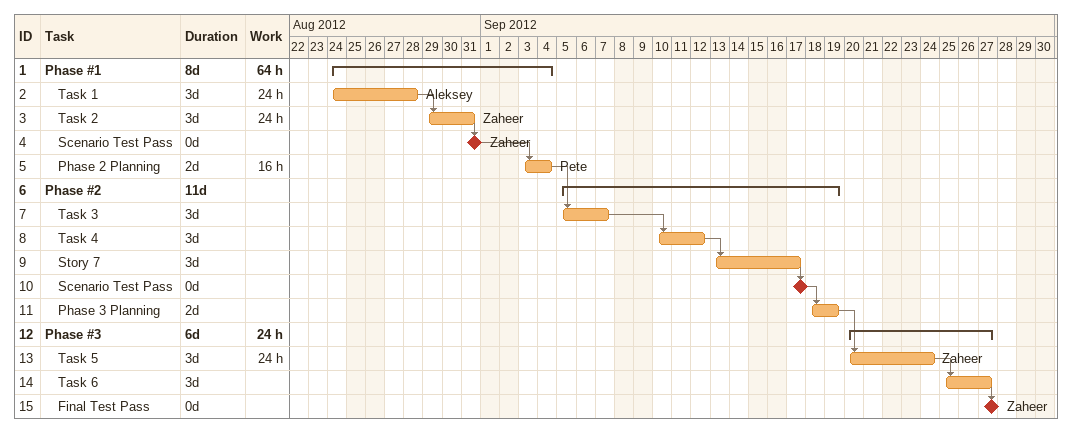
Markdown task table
| ID | Level | Task | Duration | Start | Finish | Predecessors | Resources | Work (h) |
|---|---|---|---|---|---|---|---|---|
| 1 | 1 | **Phase #1** | 8d | 2012-08-24 | 2012-09-04 |  |  | 64 |
| 2 | 2 | Task 1 | 3d | 2012-08-24 | 2012-08-28 |  | Aleksey | 24 |
| 3 | 2 | Task 2 | 3d | 2012-08-29 | 2012-08-31 | 2 | Zaheer | 24 |
| 4 | 2 | Scenario Test Pass | 0d | 2012-08-31 | 2012-08-31 | 3 | Zaheer |  |
| 5 | 2 | Phase 2 Planning | 2d | 2012-09-03 | 2012-09-04 | 4 | Pete | 16 |
| 6 | 1 | **Phase #2** | 11d | 2012-09-05 | 2012-09-19 |  |  |  |
| 7 | 2 | Task 3 | 3d | 2012-09-05 | 2012-09-07 | 5 |  |  |
| 8 | 2 | Task 4 | 3d | 2012-09-10 | 2012-09-12 | 7 |  |  |
| 9 | 2 | Story 7 | 3d | 2012-09-13 | 2012-09-17 | 8 |  |  |
| 10 | 2 | Scenario Test Pass | 0d | 2012-09-17 | 2012-09-17 | 9 |  |  |
| 11 | 2 | Phase 3 Planning | 2d | 2012-09-18 | 2012-09-19 | 10 |  |  |
| 12 | 1 | **Phase #3** | 6d | 2012-09-20 | 2012-09-27 |  |  | 24 |
| 13 | 2 | Task 5 | 3d | 2012-09-20 | 2012-09-24 | 11 | Zaheer | 24 |
| 14 | 2 | Task 6 | 3d | 2012-09-25 | 2012-09-27 | 13 |  |  |
| 15 | 2 | Final Test Pass | 0d | 2012-09-27 | 2012-09-27 | 14 | Zaheer |  |
